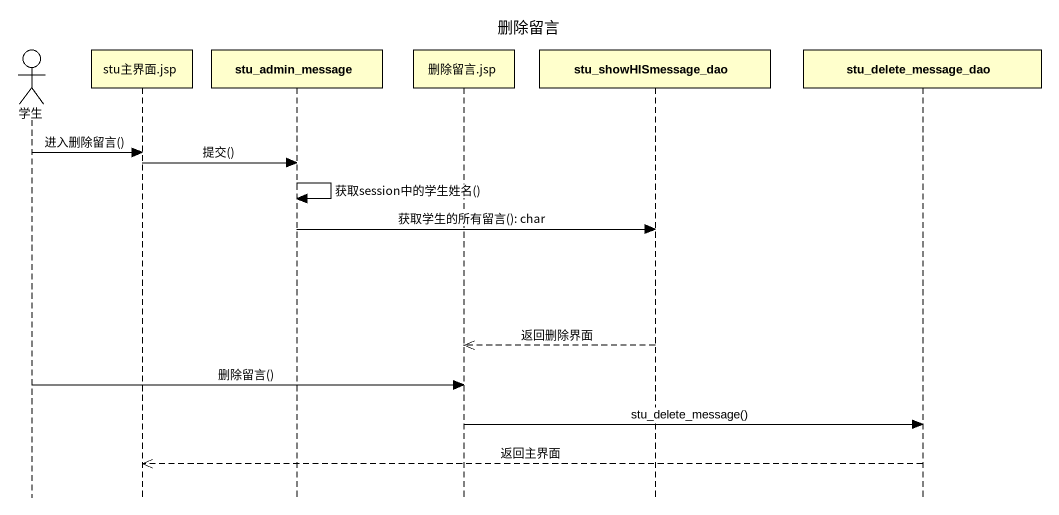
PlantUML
@startuml
title 删除留言
hide footbox
actor 学生
participant "stu主界面.jsp" as stu主界面_jsp
participant stu_admin_message
participant "删除留言.jsp" as 删除留言_jsp
participant stu_showHISmessage_dao
participant stu_delete_message_dao

学生 -> stu主界面_jsp : 进入删除留言()
stu主界面_jsp -> stu_admin_message : 提交()
stu_admin_message -> stu_admin_message : 获取session中的学生姓名()
stu_admin_message -> stu_showHISmessage_dao : 获取学生的所有留言(): char
stu_showHISmessage_dao -->> 删除留言_jsp : 返回删除界面
学生 -> 删除留言_jsp : 删除留言()
删除留言_jsp -> stu_delete_message_dao : stu_delete_message()
stu_delete_message_dao -->> stu主界面_jsp : 返回主界面
@enduml
